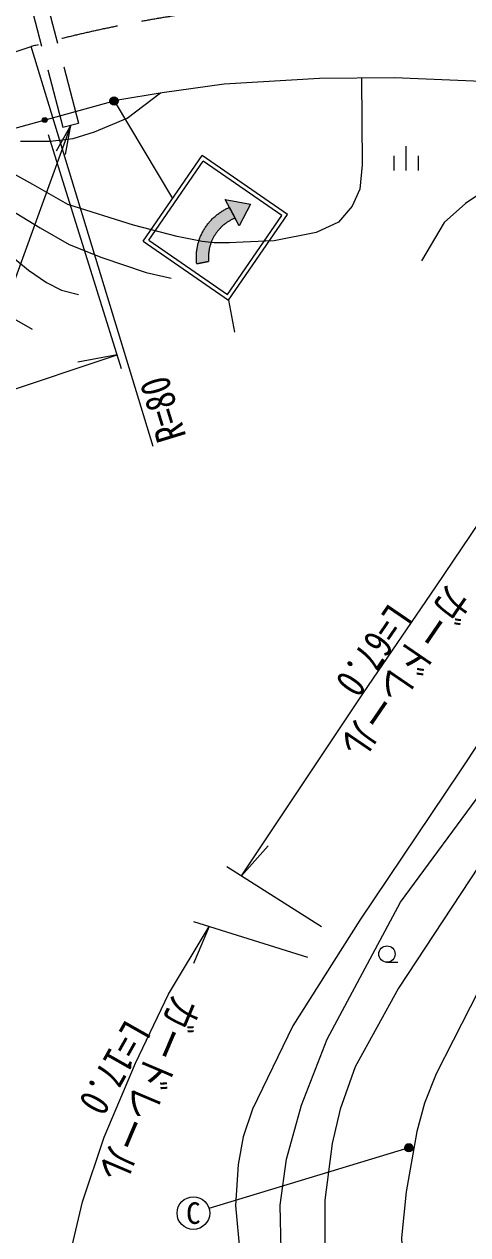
# Model space of a CAD drawing. Units: millimetres at full size, sheet at 1:1000; details may follow other scales. Extents: x 40000 to 680000, y 20000 to 380000.
# Drawn here: x 428411 to 455597, y 235989 to 310175 of the extents above; entities that cross this region are included whole.
import ezdxf
from ezdxf.enums import TextEntityAlignment as Align

# ---------------------------------------------------------------- set-up
doc = ezdxf.new("R2010")
doc.units = ezdxf.units.MM
doc.header["$LTSCALE"] = 1000
doc.linetypes.add('CHAIN', pattern=[18.5, 12, -1.5, 3.5, -1.5])
doc.linetypes.add('DASHED', pattern=[7.5, 6, -1.5])
for name, color, linetype, lineweight in [('M-BGD', 7, 'Continuous', 13), ('M-BMK', 2, 'CHAIN', 13), ('M-STR-HTXT', 7, 'Continuous', 13), ('M-STR-STRC', 7, 'Continuous', 13)]:
    doc.layers.add(name, color=color, linetype=linetype, lineweight=lineweight)
doc.styles.add('ＭＳ ゴシック', font='')
doc.styles.get('ＭＳ ゴシック').set_extended_font_data('MS Gothic')

# ---------------------------------------------------------------- blocks, each defined once
blk = doc.blocks.new('open_arrow')
at = {"color": 0, "linetype": 'Continuous', "lineweight": -2}
blk.add_lwpolyline([(7.5, 1.25), (0, 0), (7.5, -1.25)], dxfattribs=at)

msp = doc.modelspace()

# ---------------------------------------------------------------- hatches: boundary and pattern name
at = {"layer": 'M-BGD'}
msp.add_hatch(color=256, dxfattribs=at).paths.add_polyline_path([(429524, 304267, -0.41421), (429629, 304452, -0.41421), (429814, 304347, -0.41421), (429709, 304162, -0.41421)])
at = {"layer": 'M-STR-HTXT'}
for points in [[(433671, 305517, -1), (434163, 305430, -0.41421), (433874, 305227, -0.41421)], [(451764, 241443, -1), (452203, 241203, -0.41421), (451864, 241104, -0.41421)]]:
    msp.add_hatch(color=256, dxfattribs=at).paths.add_polyline_path(points)
at = {"layer": 'M-STR-STRC'}
for points in [[(441338, 298292), (441297, 298275), (441255, 298257), (441214, 298239), (441173, 298220), (441132, 298200), (441092, 298179), (441052, 298158), (441013, 298136), (440974, 298113), (440935, 298090), (440897, 298066), (440859, 298042), (440822, 298016), (440785, 297990), (440748, 297964), (440712, 297937), (440677, 297909), (440642, 297880), (440607, 297851), (440573, 297822), (440540, 297791), (440507, 297761), (440474, 297729), (440442, 297697), (440411, 297665), (440380, 297632), (440350, 297598), (440321, 297564), (440292, 297530), (440263, 297494), (440236, 297459), (440208, 297423), (440182, 297386), (440156, 297349), (440131, 297312), (440106, 297274), (440082, 297236), (440059, 297197), (440037, 297158), (440015, 297118), (439994, 297079), (439973, 297038), (439954, 296998), (439935, 296957), (439916, 296916), (439899, 296874), (439882, 296832), (439866, 296790), (439850, 296748), (439836, 296705), (439822, 296662), (439809, 296619), (439796, 296575), (439785, 296532), (439774, 296488), (439764, 296444), (439754, 296400), (439746, 296356), (439738, 296311), (439731, 296267), (439725, 296222), (439719, 296177), (439714, 296132), (439711, 296087), (439707, 296042), (439705, 295997), (439704, 295952), (439703, 295907), (439703, 295862), (439704, 295817), (439705, 295772), (439708, 295727), (439711, 295681), (439715, 295637), (439715, 295632), (438984, 295499), (438980, 295538), (438974, 295596), (438970, 295654), (438966, 295712), (438963, 295770), (438962, 295828), (438961, 295886), (438962, 295944), (438963, 296002), (438966, 296060), (438969, 296118), (438974, 296176), (438980, 296234), (438986, 296291), (438994, 296349), (439002, 296406), (439012, 296464), (439022, 296521), (439034, 296578), (439046, 296634), (439060, 296691), (439074, 296747), (439090, 296803), (439106, 296859), (439124, 296914), (439142, 296969), (439162, 297024), (439182, 297078), (439203, 297132), (439225, 297186), (439249, 297239), (439273, 297292), (439298, 297344), (439323, 297396), (439350, 297448), (439378, 297499), (439407, 297549), (439436, 297599), (439466, 297649), (439497, 297698), (439530, 297746), (439562, 297794), (439596, 297842), (439631, 297888), (439666, 297934), (439702, 297980), (439739, 298025), (439777, 298069), (439815, 298112), (439854, 298155), (439894, 298197), (439935, 298239), (439976, 298279), (440019, 298319), (440061, 298359), (440105, 298397), (440149, 298435), (440194, 298472), (440239, 298508), (440285, 298543), (440332, 298578), (440379, 298612), (440427, 298644), (440475, 298677), (440524, 298708), (440574, 298738), (440624, 298768), (440674, 298796), (440725, 298824), (440777, 298851), (440829, 298877), (440881, 298902), (440934, 298926), (440987, 298949), (440730, 299430), (442278, 299140), (441595, 297811)], [(440987, 298949), (440934, 298926), (440881, 298902), (440829, 298877), (440777, 298851), (440725, 298824), (440674, 298796), (440624, 298768), (440574, 298738), (440524, 298708), (440475, 298677), (440427, 298644), (440379, 298612), (440332, 298578), (440285, 298543), (440239, 298508), (440194, 298472), (440149, 298435), (440105, 298397), (440061, 298359), (440019, 298319), (439976, 298279), (439935, 298239), (439894, 298197), (439854, 298155), (439815, 298112), (439777, 298069), (439739, 298025), (439702, 297980), (439666, 297934), (439631, 297888), (439596, 297842), (439562, 297794), (439530, 297746), (439497, 297698), (439466, 297649), (439436, 297599), (439407, 297549), (439378, 297499), (439350, 297448), (439323, 297396), (439298, 297344), (439273, 297292), (439249, 297239), (439225, 297186), (439203, 297132), (439182, 297078), (439162, 297024), (439142, 296969), (439124, 296914), (439106, 296859), (439090, 296803), (439074, 296747), (439060, 296691), (439046, 296634), (439034, 296578), (439022, 296521), (439012, 296464), (439002, 296406), (438994, 296349), (438986, 296291), (438980, 296234), (438974, 296176), (438969, 296118), (438966, 296060), (438963, 296002), (438962, 295944), (438961, 295886), (438962, 295828), (438963, 295770), (438966, 295712), (438970, 295654), (438974, 295596), (438980, 295538), (438984, 295499), (439715, 295632), (439711, 295681), (439708, 295727), (439705, 295772), (439704, 295817), (439703, 295862), (439703, 295907), (439704, 295952), (439705, 295997), (439707, 296042), (439711, 296087), (439714, 296132), (439719, 296177), (439725, 296222), (439731, 296267), (439738, 296311), (439746, 296356), (439754, 296400), (439764, 296444), (439774, 296488), (439785, 296532), (439796, 296575), (439809, 296619), (439822, 296662), (439836, 296705), (439850, 296748), (439866, 296790), (439882, 296832), (439899, 296874), (439916, 296916), (439935, 296957), (439954, 296998), (439973, 297038), (439994, 297079), (440015, 297118), (440037, 297158), (440059, 297197), (440082, 297236), (440106, 297274), (440131, 297312), (440156, 297349), (440182, 297386), (440208, 297423), (440236, 297459), (440263, 297494), (440292, 297530), (440321, 297564), (440350, 297598), (440380, 297632), (440411, 297665), (440442, 297697), (440474, 297729), (440507, 297761), (440540, 297791), (440573, 297822), (440607, 297851), (440642, 297880), (440677, 297909), (440712, 297937), (440748, 297964), (440785, 297990), (440822, 298016), (440859, 298042), (440897, 298066), (440935, 298090), (440974, 298113), (441013, 298136), (441052, 298158), (441092, 298179), (441132, 298200), (441173, 298220), (441214, 298239), (441255, 298257), (441297, 298275), (441338, 298292)]]:
    msp.add_hatch(color=256, dxfattribs=at).paths.add_polyline_path(points)

# ---------------------------------------------------------------- linework, layer by layer
at = {"layer": 'M-BGD', "linetype": 'DASHED'}
for p, q in [((427947, 314636), (430781, 303867)), ((428934, 314812), (431748, 304121)), ((430781, 303867), (431748, 304121))]:
    msp.add_line(p, q, dxfattribs=at)
at = {"layer": 'M-BGD'}
for p, q in [((451827, 301207), (451827, 302707)), ((451077, 301207), (451077, 302107)), ((452577, 301207), (452577, 302107)), ((450645, 252695), (451311, 252695))]:
    msp.add_line(p, q, dxfattribs=at)
for points in [[(359786, 285575), (362972, 285575), (367601, 285801), (372876, 286475), (376561, 287195), (384647, 289600), (395081, 293081), (405017, 296710), (412232, 299320), (418860, 301340), (434150, 305537), (436861, 305993), (440670, 306513), (446504, 306872), (451101, 306903), (456441, 306680), (461388, 306117), (465290, 305245), (470775, 302951), (474440, 300453), (477913, 297347), (477984, 296711)], [(449086, 306890), (449131, 301554), (448972, 300070), (448510, 299018), (447663, 298043), (446303, 297415), (443724, 296902), (443196, 296882), (441840, 296815), (440988, 296781), (440055, 296781), (439322, 296851), (437786, 297174), (435109, 297852), (431077, 299128), (428930, 300356), (426677, 301593)], [(428188, 303009), (430005, 303008), (431405, 303174), (432715, 303573), (434720, 304425), (436757, 305976)], [(462386, 305895), (461167, 303634), (460218, 302458), (457803, 300766), (455453, 299189), (454155, 298033), (452763, 295672)], [(425224, 300231), (429389, 297695), (431176, 296680), (433177, 295884), (435885, 294954), (437424, 294620)], [(424198, 299269), (427365, 296183), (428684, 295098), (429768, 294348), (430699, 293885), (431735, 293606)], [(468424, 295276), (469527, 296422), (470500, 297117), (471455, 297395), (472350, 297395), (473140, 297195), (473767, 296791), (474194, 296243), (474604, 295363), (474900, 294057), (474917, 292391), (474652, 290282), (474065, 287922), (472268, 283665), (470525, 280110), (467711, 275438), (463526, 268810), (458444, 261875), (451357, 251105), (448702, 246275), (447774, 243686), (447288, 241583), (446832, 238121), (446832, 235499)], [(428916, 291458), (424542, 293956), (422409, 295304), (421537, 295632), (420605, 295902)], [(478335, 295871), (478232, 293932), (477805, 290305), (477212, 288052), (476030, 284733), (473766, 280411), (469988, 273684), (464335, 264806), (458869, 256064), (453662, 245857), (452940, 244063), (452470, 242313), (451818, 238618), (451537, 235794), (451720, 232237)], [(444657, 232172), (444161, 235060), (444098, 237795), (444479, 240630), (445408, 243925), (446987, 247970), (451479, 256371), (456682, 263431), (461805, 270172), (463383, 272254), (464542, 274066), (467304, 278784), (470016, 283891), (472139, 287822), (472779, 289337), (473014, 290351), (473014, 291189), (472816, 291859), (472511, 292326), (472079, 292754), (471501, 293211), (470778, 293458), (469760, 293392)], [(468005, 290173), (468726, 290243), (469185, 290072), (469584, 289730), (469922, 289336), (470045, 288959), (470045, 288315), (469766, 287074), (468898, 285447), (466338, 281331), (455089, 264365), (448980, 255274), (444878, 248800), (442398, 243689), (441824, 242001), (441532, 240297), (441367, 237793), (441623, 234923), (442168, 232149)]]:
    msp.add_lwpolyline(points, dxfattribs=at)
for centre, radius in [((429669, 304307), 150), ((450645, 253195), 500)]:
    msp.add_circle(centre, radius, dxfattribs=at)
at = {"layer": 'M-BMK'}
msp.add_line((388763, 295563), (428842, 308803), dxfattribs=at)
msp.add_arc((450019, 231657), 80000, 78.5317, 105.34972, dxfattribs=at)
at = {"layer": 'M-STR-HTXT'}
for p, q in [((436312, 284304), (428842, 308803)), ((433917, 305473), (437508, 299502)), ((434377, 289061), (429906, 303404)), ((395251, 277023), (434114, 289906)), ((434114, 289906), (431699, 289465)), ((441719, 257986), (443353, 259819)), ((446641, 254863), (440839, 258545)), ((438790, 255180), (445766, 252994)), ((439748, 254880), (438792, 252618)), ((451984, 241323), (439735, 237608))]:
    msp.add_line(p, q, dxfattribs=at)
for points in [[(431264, 303994), (417605, 266340), (385955, 266340)], [(441719, 257986), (449198, 269197), (453644, 275703), (457932, 282043), (458609, 283444), (459113, 284928), (459269, 286760), (459049, 288425), (458392, 289562)], [(430963, 232044), (431171, 234531), (431975, 238010), (433303, 241977), (435224, 246514), (437261, 250727), (439748, 254880)]]:
    msp.add_lwpolyline(points, dxfattribs=at)
for centre in [(433917, 305473), (451984, 241323)]:
    msp.add_circle(centre, 250, dxfattribs=at)
at = {"layer": 'M-STR-STRC'}
for p, q in [((435701, 296883), (439315, 302121)), ((444553, 298507), (439315, 302121)), ((436048, 296947), (439379, 301774)), ((444206, 298443), (439379, 301774)), ((441595, 297811), (440730, 299430)), ((440730, 299430), (442278, 299140)), ((442278, 299140), (441595, 297811)), ((440875, 293616), (444206, 298443)), ((440939, 293269), (444553, 298507)), ((435701, 296883), (440939, 293268)), ((436048, 296947), (440875, 293616)), ((438984, 295499), (439715, 295632)), ((440939, 293268), (441299, 291302))]:
    msp.add_line(p, q, dxfattribs=at)
for points in [[(440730, 299430), (442278, 299140), (441595, 297811)], [(440730, 299430), (442278, 299140), (441595, 297811)], [(440987, 298949), (440730, 299430), (442278, 299140), (441595, 297811), (441338, 298292)], [(440987, 298949), (441338, 298292), (441338, 298292), (441297, 298275), (441255, 298257), (441214, 298239), (441173, 298220), (441132, 298200), (441092, 298179), (441052, 298158), (441013, 298136), (440974, 298113), (440935, 298090), (440897, 298066), (440859, 298042), (440822, 298016), (440785, 297990), (440748, 297964), (440712, 297937), (440677, 297909), (440642, 297880), (440607, 297851), (440573, 297822), (440540, 297791), (440507, 297761), (440474, 297729), (440442, 297697), (440411, 297665), (440380, 297632), (440350, 297598), (440321, 297564), (440292, 297530), (440263, 297494), (440236, 297459), (440208, 297423), (440182, 297386), (440156, 297349), (440131, 297312), (440106, 297274), (440082, 297236), (440059, 297197), (440037, 297158), (440015, 297118), (439994, 297079), (439973, 297038), (439954, 296998), (439935, 296957), (439916, 296916), (439899, 296874), (439882, 296832), (439866, 296790), (439850, 296748), (439836, 296705), (439822, 296662), (439809, 296619), (439796, 296575), (439785, 296532), (439774, 296488), (439764, 296444), (439754, 296400), (439746, 296356), (439738, 296311), (439731, 296267), (439725, 296222), (439719, 296177), (439714, 296132), (439711, 296087), (439707, 296042), (439705, 295997), (439704, 295952), (439703, 295907), (439703, 295862), (439704, 295817), (439705, 295772), (439708, 295727), (439711, 295681), (439715, 295637), (439715, 295632), (439715, 295632), (438984, 295499), (438984, 295499), (438980, 295538), (438974, 295596), (438970, 295654), (438966, 295712), (438963, 295770), (438962, 295828), (438961, 295886), (438962, 295944), (438963, 296002), (438966, 296060), (438969, 296118), (438974, 296176), (438980, 296234), (438986, 296291), (438994, 296349), (439002, 296406), (439012, 296464), (439022, 296521), (439034, 296578), (439046, 296634), (439060, 296691), (439074, 296747), (439090, 296803), (439106, 296859), (439124, 296914), (439142, 296969), (439162, 297024), (439182, 297078), (439203, 297132), (439225, 297186), (439249, 297239), (439273, 297292), (439298, 297344), (439323, 297396), (439350, 297448), (439378, 297499), (439407, 297549), (439436, 297599), (439466, 297649), (439497, 297698), (439530, 297746), (439562, 297794), (439596, 297842), (439631, 297888), (439666, 297934), (439702, 297980), (439739, 298025), (439777, 298069), (439815, 298112), (439854, 298155), (439894, 298197), (439935, 298239), (439976, 298279), (440019, 298319), (440061, 298359), (440105, 298397), (440149, 298435), (440194, 298472), (440239, 298508), (440285, 298543), (440332, 298578), (440379, 298612), (440427, 298644), (440475, 298677), (440524, 298708), (440574, 298738), (440624, 298768), (440674, 298796), (440725, 298824), (440777, 298851), (440829, 298877), (440881, 298902), (440934, 298926)]]:
    msp.add_lwpolyline(points, close=True, dxfattribs=at)
msp.add_circle((438778, 237317), 1000, dxfattribs=at)

# ---------------------------------------------------------------- block references
at = {"layer": 'M-STR-HTXT', "xscale": 240, "yscale": 240, "rotation": 250.1}
msp.add_blockref('open_arrow', (431264, 303994), dxfattribs=at)

# ---------------------------------------------------------------- texts
at = {"layer": 'M-STR-HTXT', "style": 'ＭＳ ゴシック', "width": 0.8}
msp.add_text('R=80', height=1833, rotation=106.956, dxfattribs=at).set_placement((436599, 284392), align=Align.TOP_LEFT)
for rotation, p in [(235.65, (450572, 271299)), (247.051, (434737, 245495))]:
    msp.add_text('ガードレール', height=1833, rotation=rotation, dxfattribs=at).set_placement(p, align=Align.BOTTOM_CENTER)
for s, rotation, p in [('L=67.0', 235.65, (450615, 271270)), ('L=17.0', 240.512, (434773, 245764))]:
    msp.add_text(s, height=1833, rotation=rotation, dxfattribs=at).set_placement(p, align=Align.TOP_CENTER)
at = {"layer": 'M-STR-STRC', "style": 'ＭＳ ゴシック'}
msp.add_text('C', height=1320, dxfattribs=at).set_placement((438778, 237317), align=Align.MIDDLE_CENTER)

doc.saveas('drawing.dxf')
